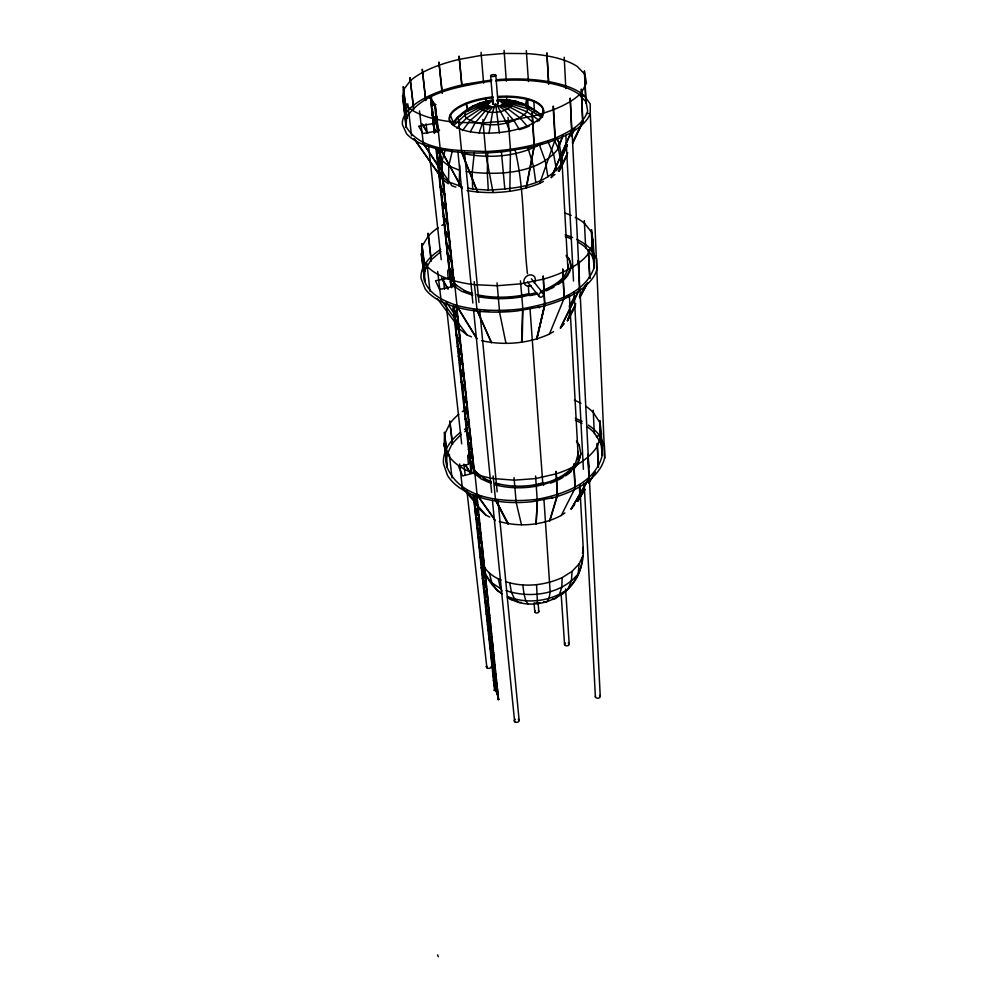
<?xml version="1.0" encoding="UTF-8"?>
<svg xmlns="http://www.w3.org/2000/svg" width="1007" height="1007" viewBox="0 0 1007 1007"><rect width="100%" height="100%" fill="white"/><g stroke="black" fill="none" stroke-linecap="round" stroke-linejoin="round"><path stroke-width="1.5" d="M510.461 150.282L509.832 191.154M462.112 186.861L448.556 181.889L448.77 165.928L452.244 151.113M476.877 310.169L491.504 342.468M477.456 192.236L461.496 151.667L477.645 192.01M522.155 342.355L522.897 309.439L520.455 280.852M441.897 170.07L442.136 160.654L445.371 149.275M582.008 558.029C581.819 593.123 536.555 616.36 507.339 597.176L511.015 599.568L515.483 600.008M559.514 595.024L562.095 594.256C576.105 582.915 584.702 565.695 583.166 547.38L579.73 484.707M439.493 154.637L439.027 170.019L441.746 176.338L448.556 181.889M582.927 555.663L579.163 563.844L572.089 571.359L562.133 577.64L561.793 587.32L559.401 594.47L555.184 598.674L552.327 599.178M537.411 499.938L536.089 524.169L537.348 499.749M487.602 151.78L487.363 173.67L488.294 190.109C513.62 188.674 545.555 186.635 561.302 163.864L561.768 157.205L558.835 142.188L556.733 138.06M572.089 571.359L571.347 581.24L567.923 589.032C550.93 601.531 527.227 604.364 507.679 596.597M495.734 80.862A91.511 34.955 -5.2 0 1 578.647 94.079L586.15 102.072L587.66 111.11C582.915 125.56 568.036 132.118 555.323 138.148C532.955 146.544 509.252 150.433 485.45 151.554C459.054 150.068 421.404 152.586 405.947 126.441L406.677 117.265C423.23 92.292 456.372 87.445 483.637 82.171A91.511 34.955 -5.2 0 1 491.164 81.277M525.881 106.05L526.497 99.907M526.158 106.075L526.711 99.844M579.163 563.844L578.156 573.977C561.239 594.394 530.211 598.85 506.03 590.568M582.499 553.46L583.166 547.38M488.974 133.503L492.524 112.23L495.532 103.759M459.104 186.232L459.784 165.463M549.545 520.971L557.211 495.293L556.116 471.314L557.513 495.28L549.847 520.921M525.944 188.372L534.314 145.688L526.397 188.133M536.593 338.918L544.586 304.857L543.239 276.245M536.693 339.334L544.863 304.806L543.239 276.17M474.322 152.523L472.182 172.7L472.661 189.052L488.294 190.109M541.993 115.931L543.264 109.826M542.232 115.981L543.453 109.813M453.137 124.704L453.792 121.683C463.51 109.536 477.884 101.946 493.229 100.02M532.413 112.872L534.163 145.864L531.897 112.86M564.94 512.915L561.214 515.483L575.299 487.791L573.814 463.912L574.972 487.753M440.072 152.107L440.928 148.306M536.832 339.283L544.825 304.731M562.686 269.133L564.147 297.569M553.51 331.643L549.419 334.072L564.361 297.732M578.735 497.282L577.036 501.234L577.741 501.385L584.929 489.503M580.812 453.188C577.351 473.907 554.253 482.328 536.177 486.205A56.77 31.821 -4.8 0 1 495.318 484.82M440.437 151.654L441.368 148.658M436.774 116.032L440.197 148.696L461.496 187.176M479.131 132.962L482.164 124.025L488.458 112.029L492.499 107.308M467.11 190.575C491.328 194.691 516.818 192.463 539.702 183.412L555.373 139.079M476.525 472.333L462.578 475.959L458.563 466.317L468.456 464.34L467.752 456.36L468.784 453.616M558.935 145.939L562.85 135.756M559.074 146.04L563.001 135.769M564.109 297.745L562.749 269.221M551.307 177.736L571.649 130.797L570.201 98.069L571.875 130.709L551.207 177.396L554.995 174.349M424.778 281.406L421.379 253.663L424.841 281.457M567.231 144.958L561.629 157.684L567.407 145.096M571.561 135.139L574.103 129.538M571.17 136.675L574.921 128.254M448.77 268.705L447.599 271.21L448.203 278.435M569.773 305.788L574.506 296.259M567.772 152.749L559.124 171.102M572.48 142.818L582.096 122.879L572.731 142.793M567.293 154.147L559.149 171.177L558.344 171.077L562.196 163.134L561.251 159.219M567.356 154.449L562.598 164.342L561.642 164.544M572.782 143.132L582.952 121.923M560.295 327.992L579.038 290.003M579.126 290.092L560.547 328.043L564.235 323.688M575.765 303.661L570.742 313.303L569.849 313.517M579.34 296.775L585.797 284.377M575.538 305.813L567.407 320.83L575.438 305.687M579.642 297.631L587.698 282.489M579.868 297.606L587.824 282.564M470.256 131.879L475.279 122.778L484.908 111.399L490.812 107.157M561.239 515.458L561.189 515.496C542.408 525.465 519.637 527.328 499.271 521.5M589.032 478.161L571.12 509.076L588.491 479.47M577.502 501.297L584.84 489.364M588.705 482.919L595.2 472.233M588.919 482.894L595.313 472.321M549.444 334.047L549.394 334.085C528.373 343.677 504.104 345.691 481.61 340.693M455.189 120.978L457.669 117.202L461.558 114.71M452.118 124.163L453.792 121.683L468.205 108.894L486.671 101.455L490.472 100.448L493.002 102.11M539.651 183.387L543.541 181.411M574.695 504.431L571.208 509.127M462.553 130.545L469.879 120.79L482.101 110.392L490.157 106.415M508.183 523.564L495.608 499.787M497.181 101.669L498.83 99.58C515.018 99.013 531.507 105.143 542.635 117.013M456.926 128.267L466.329 118.222L480.226 109.083L488.571 106.176M461.256 434.332L452.231 443.609L446.856 454.862L446.667 466.354C460.501 500.58 505.539 502.883 537.172 499.321C563.039 494.45 595.666 483.549 602.413 454.698L600.952 443.294L594.357 432.897A78.42 43.981 -4.8 0 0 586.968 426.565M575.098 577.628L577.25 575.412M477.167 494.953L494.613 519.285M476.865 105.471L478.917 103.457L486.671 101.455L489.629 102.223A7.842 2.945 -5.3 0 1 493.015 101.166M453.905 125.22L464.831 115.239L479.42 107.548L488.206 105.483M598.183 467.034L597.252 443.319L598.46 466.996M588.957 478.098L587.899 454.308L589.221 478.048M537.209 499.938L535.586 476.034M601.166 431.902L602.4 455.315M600.676 443.936L599.782 420.485L600.94 443.898M440.99 251.498L430.971 260.02L424.891 270.266L424.413 280.638C429.334 294.686 443.81 300.929 456.838 305.436C478.287 311.1 500.655 311.453 522.595 308.759C549.18 303.346 584.45 296.058 594.357 267.044L592.859 256.772L585.759 247.546A85.57 39.625 -5.1 0 0 577.779 241.995M593.224 410.214L594.319 433.727M474.687 471.377L477.129 495.016L481.245 496.161M468.469 109.511L472.787 105.962L483.486 102.764L489.515 103.268M459.695 463.975L462.301 487.514M444.389 432.343L446.982 455.592M444.477 432.444L447.246 455.554M449.688 421.241L452.344 444.351M578.308 260.31L579.466 288.669M588.453 250.277L589.938 278.435M594.054 267.824L593.022 239.716M591.361 229.697L592.557 257.565M463.321 153.53C489.465 158.968 518.605 156.727 542.056 143.346M454.006 277.919L457.065 306.216M437.667 271.475L441.028 299.696M426.892 263.356L430.002 291.136M421.845 243.618L425.306 271.072M489.654 102.286L488.521 103.016A7.842 2.945 -5.3 0 0 492.083 106.704A7.842 2.945 -5.3 0 0 502.556 104.527A7.842 2.945 -5.3 0 0 498.969 100.838L497.03 100.75M464.793 431.713L467.324 430.127M553.409 106.314L555.323 139.029M582.55 121.532L581.354 89.057L582.864 121.495M584.45 71.119L586.137 102.941M462.062 188.674L440.361 148.57M482.894 119.581L485.676 152.472M565.72 296.977L568.288 295.466M458.475 119.141L461.483 150.345M564.222 57.223L565.821 88.629M548.714 84.009L546.877 52.842L548.664 83.908M504.104 50.426L506.307 81.24M407.759 103.784L411.561 135.895M402.586 95.64L406.413 127.36M500.403 101.103L502.833 99.769L516.629 101.392L521.764 104.388M459.016 56.304L461.949 86.262L459.217 56.354M407.143 118.184L403.228 86.778M422.172 69.42L425.873 100.448M422.437 69.458L425.571 100.486M409.937 77.778L413.839 109.033M442.048 93.034L438.914 62.119L442.35 92.996M410.176 77.829L413.537 109.083M591.575 229.76L592.896 257.578M541.879 291.401C553.988 287.02 568.049 279.908 570.805 266.1L569.156 258.749L566.224 255.363M562.133 577.64C544.56 585.495 523.892 587.748 505.476 581.568M481.056 52.339L483.612 83.178M500.945 102.072L506.37 100.373L522.079 103.268L538.619 112.822L541.162 117.001L527.567 108.68L511.984 104.149L503.009 103.935M497.043 282.841L499.522 311.377M580.573 493.203L579.755 493.417L579.478 487.866M542.597 482.831L543.591 484.959L542.597 482.831L535.586 484.669A54.063 30.298 -4.8 0 1 495.356 482.97M537.046 484.984L549.23 481.787A54.038 30.311 -4.8 0 0 575.928 461.961L578.131 453.943L577.628 451.337M569.106 306.115L569.899 305.927M528.801 294.485L536.026 292.798M537.373 293.188L521.702 296.864A61.943 28.674 -5.1 0 1 478.212 296.637M531.344 295.429L535.9 294.359M587.899 250.328L591.008 249.61L591.046 250.403M541.464 499.019L537.222 500.001L537.172 499.321M456.863 285.485L439.543 289.5L435.54 280.726L448.203 278.398M498.578 699.525L476.777 494.664M496.061 681.273C487.564 651.529 499.182 700.545 495.708 673.406M496.892 689.002L493.48 679.863L497.37 688.889M496.929 689.354L493.518 680.228L497.408 689.254M495.092 690.412L479.747 548.085M494.085 662.682C485.5 633.214 497.294 681.84 493.694 654.487M495.079 672.021C486.545 642.39 498.226 691.243 494.714 664.066M493.015 652.687L489.566 643.637L493.493 652.574M493.052 653.052L492.662 644.782M488.559 634.309C500.454 664.016 481.27 613.817 491.97 642.957M486.255 613.905L490.434 623.837M486.482 614.194L490.396 623.459L486.872 614.106M489.553 615.541L485.563 606.705L489.1 616.045M487.174 617.807L494.978 690.097M487.489 624.504C499.447 654.16 480.175 604.062 490.925 633.113M485.613 607.095L489.591 615.932L488.659 607.183M485.361 576.193L481.321 567.47L484.896 576.709L481.371 567.872M479.508 526.17L476.437 517.409L480.062 526.497L475.971 517.938L473.567 495.671L476.563 502.82M477.759 535.258L482.001 544.598L478.388 535.447M481.031 535.586L476.953 527.001L481.082 536.001L477.507 527.316L476.651 519.335M477.683 504.142L478.375 510.625M478.338 515.269L474.75 506.659L478.866 515.169L479.382 520.078M478.388 515.71L474.8 507.087L478.904 515.597M435.528 123.156L418.66 126.165L422.864 133.541L439.493 130.558L435.528 123.156L433.853 123.509L433.513 120.425M580.901 96.483L584.236 95.778M524.068 309.275L526.888 308.683M529.707 308.092L532.527 307.5M474.133 495.998L476.613 503.261M483.096 554.97L479.042 546.31L482.63 555.486L479.08 546.725M468.456 449.323L472.359 458.298M472.812 458.361L469.111 449.5M471.276 449.097L467.626 440.739L471.817 448.996L474.36 472.912M471.326 449.563L467.676 441.192L471.868 449.449M472.761 457.908L468.696 449.588M466.656 85.331L468.393 84.978L467.324 83.858M470.168 438.725L466.505 430.404L470.71 438.611M470.219 439.19L466.556 430.87L470.76 439.077M467.613 414.808L464.479 406.476L468.205 415.174L463.988 407.067M465.284 419.038L468.884 425.81M466.291 402.397L462.603 394.24L466.833 402.284L467.663 415.274M466.342 402.876L462.654 394.719L466.896 402.775M463.233 368.386L462.779 364.156L459.054 356.176M462.351 364.547L458.374 356.012M458.424 356.516L462.83 364.66L458.663 356.251M457.442 346.584L461.181 354.527L457.392 346.093L461.684 353.91L462.339 359.99M459.091 329.516L454.774 321.812L458.575 330.145L458.638 325.299M463.686 372.703L463.648 377.625L459.935 369.582M455.856 312.976L453.402 309.212L457.165 316.966M456.423 313.756L453.351 308.696L457.682 316.336L458.185 321.069M534.39 603.231L539.664 602.677M458.575 330.145L455.391 322.215M450.041 250.24L446.227 242.863L450.632 250.139L451.161 255.048M450.104 250.793L446.29 243.417L450.695 250.693M447.259 253.273L451.325 261.216M447.309 253.814L448.027 253.953C455.995 268.869 448.656 259.252 447.964 253.412M447.561 255.149L441.305 191.645M448.002 259.214L449.537 268L452.709 274.269M447.184 223.416L443.344 216.203L447.775 223.315L448.165 226.94M447.246 223.982L443.407 216.757L447.838 223.881M440.839 187.34L444.691 194.389L440.839 187.34L439.367 173.708M444.024 193.91L440.185 186.874L444.628 193.81L445.157 198.706M439.153 171.681L443.017 178.617L439.153 171.681L437.567 156.979L440.802 162.693M501.599 102.689L509.19 101.355L511.103 102.638L525.818 105.76L527.567 108.68L527.177 111.865C512.248 126.618 484.229 128.682 466.329 118.222L464.831 115.239L465.486 112.054L479.735 105.911L488.345 104.741M435.867 148.004L436.9 156.5L440.726 162.089M430.933 102.047L433.879 128.644L436.056 131.2M442.539 174.186L442.476 179.322L438.611 172.373M436.295 121.495L436.925 121.394L432.406 114.924L436.925 121.394M436.358 122.111L436.988 122.011L432.469 115.541L436.358 122.111L436.434 116.825M434.672 106.276L430.769 99.806L431.097 97.956L432.041 105.748M430.606 98.283L431.223 98.183L430.467 98.069M431.676 108.429L430.732 99.189M430.694 99.189L434.609 105.647L434.483 104.552L435.251 104.678L434.483 104.552L435.251 104.678L438.121 131.665M486.18 101.531L492.775 100.511M474.196 281.658L477.041 310.257M428.051 233.41L431.109 260.889M584.312 220.621L585.722 248.49M526.309 50.614L528.448 81.542M447.637 278.498L449.625 278.272M433.098 124.73L434.08 124.654M502.493 311.163L508.699 310.672M518.001 309.942L521.097 309.703M503.324 103.205L511.103 102.638L511.745 105.785C503.928 113.325 489.553 114.383 480.226 109.083L479.42 107.548L481.119 104.287L488.319 104.023M586.414 113.59L590.266 113.338L590.203 103.822L583.833 95.25A94.683 36.164 -5.2 0 0 496.627 79.691M496.791 100.159L509.844 100.222M576.583 459.582L579.315 459.456M402.536 95.564L406.098 127.411M419.478 110.908L423.292 143.208M467.752 456.36L470.433 456.297M521.5 602.387L518.945 602.438L514.665 599.127L511.518 592.544L509.756 583.091M543.566 601.934L546.788 601.884L549.042 598.435L550.149 591.738L543.893 498.578M444.251 443.747L446.781 467.084M514.023 477.608L516.1 501.536M484.405 310.647L488.899 310.873M498.83 99.58L502.166 99.857M501.423 104.501L511.745 105.785L527.177 111.865L539.475 120.651M567.407 320.654L570.352 311.943L569.421 307.576M466.329 171.517C496.275 175.545 538.254 174.563 558.356 148.532L558.835 142.188L557.4 139.86M473.831 309.64L476.903 310.269M403.354 86.665L406.828 118.222M468.142 188.12L472.661 189.052M501.486 105.231L510.411 107.434L524.66 115.075L533.798 123.106M510.499 150.37L508.057 117.353M455.856 187.126L451.879 185.779L423.154 143.246M529.468 107.963L533.307 109.297L535.271 111.437M472.724 295.24L461.823 291.375L453.943 286.164M483.712 568.25L480.868 558.029C482.592 568.64 491.492 576.457 501.196 580.045M449.336 454.409L452.005 477.872M459.003 170.045L448.77 165.928L442.136 160.654L440.021 155.846M501.096 106.087L508.069 108.983L520.166 118.096L527.001 125.963M459.746 329.188L467.261 335.079L471.477 336.854M491.089 483.36L481.22 478.967L473.882 473.026M478.791 508.522L485.802 515.081L489.704 517.082M448.354 183.727L443.974 180.605M502.216 593.79C492.587 587.723 485.45 577.225 483.41 566.01M502.002 590.933L500.555 588.604L491.92 582.94L486.192 575.991M502.317 593.903L497.168 590.517L491.92 582.94L489.364 573.184M496.703 104.577L504.859 110.317L513.985 120.702L519.209 129.299M492.045 584.274L494.462 586.011M527.127 147.211L528.423 148.558L528.348 147.614M537.058 603.18L537.499 603.646L536.567 584.765M566.261 256.156L569.194 259.554A61.918 28.687 -5.1 0 1 570.856 266.905M462.175 487.539L485.802 515.081M493.078 192.488L485.525 152.498M466.317 490.359L474.133 499.673M531.406 278.838L543.05 293.226A2.555 2.127 -41.7 0 1 541.3 297.115A2.555 2.127 -41.7 0 1 538.959 294.258A2.555 2.127 -41.7 0 1 543.05 293.226M527.53 282.023L539.11 296.448M538.166 306.304L539.374 307.84L539.324 307.022M440.084 175.684L442.023 178.138M491.202 666.533A2.366 1.586 -6.3 0 1 489.603 668.245A2.366 1.586 -6.3 0 1 486.885 667.779L466.896 490.661M518.278 719.237A2.467 1.724 -5.5 0 1 518.328 721.83A2.467 1.724 -5.5 0 1 514.653 721.704L492.398 500.227M441.796 300.942L467.261 335.079M437.479 298.827L455.076 322.416M521.626 342.103L522.595 308.759M498.276 107.56L506.534 122.728L509.618 131.351M505.955 343.286L499.384 311.415M527.995 603.835L525.83 600.839L524.055 594.457L522.822 585.054M476.991 494.89L495.368 520.657M576.482 441.179L579.214 445.006L580.85 453.867L578.547 462.289A56.744 31.834 -4.8 0 1 573.537 469.249M577.426 443.13L579.252 445.673M451.123 278.184L452.697 280.424M454.233 282.615L455.73 284.742L464.101 290.28A58.985 27.302 -5.1 0 0 472.56 293.515M452.785 281.23L451.212 278.989L450.859 275.15M454.321 283.408L455.819 285.547M414.28 138.916L438.372 173.342M414.104 138.84L438.221 173.305M446.29 302.075L453.389 312.409M457.505 325.865L455.894 322.215M551.358 496.715L552.491 498.427L552.453 497.748M423.066 143.044L437.617 165.299M465.637 465.196L470.584 473.051M465.461 465.259L470.483 473.189M521.462 524.723L515.974 501.574M456.914 306.103L476.966 338.616M456.888 306.128L476.789 338.717M431.323 99.076L435.238 105.546L435.112 104.451M431.386 99.706L433.904 103.343M441.683 278.146L448.102 288.833M441.481 278.196L447.989 288.959M474.083 469.124L475.505 471.515L483.297 477.796A54.063 30.298 -4.8 0 0 491.114 481.535M472.698 467.349L471.213 464.831L470.835 460.803M474.159 469.791L475.581 472.182A54.038 30.311 -4.8 0 0 480.817 476.815M434.558 129.135L436.119 131.804M433.879 128.644L435.439 131.313M435.502 131.917L433.954 129.248L434.244 132.974M422.99 125.032L427.66 133.05M436.9 149.086L439.241 153.089M422.097 123.811L427.534 133.163M436.006 147.878L439.895 154.549M476.663 504.847L475.115 500.831M436.9 156.5L440.764 163.335M440.827 163.94L436.962 157.092L441.846 202.344L445.686 209.481M439.216 172.26L443.08 179.208M442.388 201.664L445.585 207.606M442.451 202.231L445.648 208.185M441.796 201.778L445.635 208.902M448.669 236.418L444.893 230.439L448.707 237.753M445.535 230.893L448.719 236.985M444.956 230.993L448.77 238.307M486.23 666.521L486.885 667.779M514.653 721.704L514.225 720.874A2.467 1.724 -5.5 0 1 515.294 719.262M447.498 253.5L451.778 260.851L452.181 264.677M452.697 275.087L448.908 267.572L453.276 274.987L452.647 269.02M448.958 268.114L452.76 275.628M453.502 286.403L450.406 281.457L452.923 286.517M452.923 285.673L450.456 281.985L452.357 285.787M553.888 139.318L558.356 148.532L561.302 163.864M459.847 341.235L456.171 334.777L459.909 342.657M459.909 341.738L456.221 335.281L459.96 343.16M460.426 368.977L464.151 377.021L459.884 369.091M464.202 377.512L460.489 369.468L455.554 323.776M464.882 388.387L461.244 381.741L464.944 389.835M464.932 388.866L461.294 382.219L464.995 390.326M468.834 425.344L465.234 418.56L468.947 427.308M477.154 310.194L491.328 342.758M547.758 141.144L553.762 154.965L556.607 170.611M468.507 449.777L472.396 458.751M469.904 461.772L474.058 470.118L470.42 461.659L464.68 408.389M527.655 146.959L533.521 166.293L535.8 182.468M474.083 495.57L477.091 502.72M480.729 557.249L484.279 566.047L480.238 557.362M486.519 587.031L482.491 578.282L486.016 587.144M485.978 586.741L482.454 577.88L486.469 586.64L481.661 541.451M487.048 596.874L483.549 587.987L487.552 596.761L486.658 588.428M487.098 597.264L483.587 588.378L487.589 597.164L488.471 605.408M488.118 605.509L484.619 597.982L488.118 606.894M488.156 605.912L484.669 598.359L487.665 606.013M437.604 954.9L438.272 956.65M450.28 114.823L453.591 123.559M539.513 145.134L545.316 161.032L547.921 176.968M484.128 569.534L484.959 572.114M514.816 148.948C524.911 189.681 522.734 232.227 527.441 273.703M466.165 103.444L467.802 109.411M466.077 103.469L467.903 110.971M498.339 579.025L500.555 588.604M496.174 107.887L499.384 132.962M485.752 98.258L486.356 102.815M485.563 98.736L485.978 101.858L485.55 98.724M444.263 443.785L447.045 467.047M421.744 243.581L425.03 271.122M428.227 233.46L431.386 260.851M449.94 421.253L452.596 444.314M426.112 123.886L427.157 133.251M428.541 145.738L441.217 259.68M443.294 278.398L444.515 289.324M446.076 303.371L461.684 443.848M463.937 464.139L465.158 475.052M471.112 463.812L471.465 472.182M432.368 108.769L434.886 132.081M436.597 147.979L437.504 156.387M449.701 269.448L451.665 287.738M453.603 305.7L453.968 309.111M454.421 313.303L455.328 321.711M460.652 370.991L464.529 406.954M470.571 463.056L471.679 473.24M477.658 528.662L479.584 546.612M431.525 101.946L432.016 106.566M432.519 111.185L433.023 115.805M436.484 147.891L437.151 154.084M437.479 157.18L438.146 163.373M438.486 166.47L438.989 171.114M439.48 175.759L440.147 181.952M440.487 185.049L440.827 188.145M441.494 194.338L442.161 200.531M442.488 203.628L443.156 209.821M443.495 212.918L443.999 217.55M444.666 223.743L445.17 228.388M445.497 231.484L446.164 237.677M446.504 240.774L447.171 246.967M447.498 250.063L447.838 253.16M448.455 258.849L449.109 265.017M449.777 271.185L450.28 275.805M450.607 278.876L451.111 283.508M453.603 306.606L454.107 311.239M454.598 315.858L455.265 322.013M455.592 325.097L456.259 331.265M456.599 334.337L457.254 340.504M457.593 343.588L458.097 348.208M458.588 352.828L459.179 358.253M459.595 362.155L460.262 368.373M460.602 371.482L461.269 377.701M461.609 380.81L462.276 387.028M462.616 390.137L463.283 396.355M463.623 399.464L464.29 405.683M464.63 408.792L465.297 415.01M465.637 418.119L466.304 424.337M466.644 427.446L467.147 432.116M467.651 436.774L468.318 442.992M468.658 446.101L469.249 451.589M469.501 453.956L470.319 461.496M473.957 495.217L474.284 498.289M474.612 501.36L475.279 507.503M475.606 510.587L480.364 554.656M480.704 557.777L481.371 563.996M481.711 567.105L484.229 590.454M484.732 595.124L487.036 616.473M441.897 203.729L450.935 286.378M453.037 306.72L459.003 360.984M459.041 362.268L471.1 472.9M473.366 494.664L494.626 690.512M439.908 148.419L440.235 151.478M440.399 153.001L454.61 286.542M456.775 306.795L474.448 472.875M435.465 107.699L436.107 113.778M437.617 127.876L437.919 130.797M439.782 148.243L440.097 151.251M440.575 155.758L441.053 160.239M441.595 165.312L442.073 169.742M443.546 183.589L444.163 189.429M445.623 203.036L446.076 207.354M446.617 212.464L447.121 217.109M448.656 231.522L449.135 236.116M449.525 239.691L450.154 245.658M453.502 277.013L454.132 282.98M456.599 306.153L457.216 311.969M459.645 334.727L460.312 340.983M460.69 344.608L461.193 349.253M464.529 380.57L465.335 388.211M465.712 391.723L466.354 397.765M468.67 419.504L469.287 425.281M469.64 428.617L471.364 444.742M476.689 494.789L477.519 502.581M479.697 523.074L480.389 529.518M480.717 532.552L481.371 538.732M489.742 617.367L491.454 633.39M491.743 636.097L492.499 643.221M496.703 682.708L498.465 699.21M434.621 104.778L437.466 132.181M439.165 148.356L454.031 286.655M456.033 305.348L473.97 473.441M476.16 494.89L498.113 699.638M501.335 151.075L504.847 189.303M432.003 111.513L432.481 116.132M432.972 120.752L433.463 125.371M433.954 129.991L434.269 133.075M457.87 151.277L472.887 303.057M473.517 309.325L491.63 492.41M493.153 475.971L495.507 499.85M464.504 152.158L478.954 302.427M479.71 310.257L497.168 491.831M497.924 499.661L519.134 720.37M490.661 75.827L492.977 104.023M534.075 603.143L534.793 611.878M495.822 75.336A2.593 0.931 -5.3 0 1 491.995 76.494A2.593 0.931 -5.3 0 1 491.907 74.87A2.593 0.931 -5.3 0 1 495.822 75.336L498.087 103.545M538.116 602.778L538.821 611.501M529.833 295.781L528.751 293.679L521.072 295.479A58.985 27.302 -5.1 0 1 477.016 294.686M528.36 286.126L528.927 293.906M529.946 307.966L542.76 483.083M527.605 98.636L528.134 106.478M561.176 594.382L564.575 644.593M533.798 101.04L534.516 112.016M565.619 589.045L569.194 643.964M553.12 106.289L554.995 139.079M561.768 157.205L567.872 268.466M569.333 295.101L578.27 458.059M565.846 135.102L573.512 281.003M574.091 291.992L583.418 469.275M584.161 483.398L595.389 696.768M572.052 131.288L579.403 278.801M579.956 289.789L588.805 467.122M589.347 478.111L600.235 696.24M578.345 260.247L579.768 288.619M588.378 250.227L589.649 278.473M596.371 436.698L599.203 435.288L599.228 435.955M584.438 71.145L585.822 102.978M604.703 458.286L590.266 113.338A94.683 36.164 -5.2 0 1 529.946 147.349L504.734 151.516A94.683 36.164 -5.2 0 1 406.526 133.704L402.422 124.616A94.683 36.164 -5.2 0 1 465.863 84.085L488.823 80.434A94.683 36.164 -5.2 0 1 491.92 80.107M593.136 239.754L594.344 267.786M601.116 431.852L602.136 455.353M506.634 96.483L506.685 99.555M497.873 103.192A2.568 0.969 -5.3 0 1 496.829 104.501A2.568 0.969 -5.3 0 1 493.506 104.514A2.568 0.969 -5.3 0 1 493.745 103.218M531.041 285.686A6.193 5.211 -42.1 0 1 523.829 281.268A6.193 5.211 -42.1 0 1 531.469 274.911A6.193 5.211 -42.1 0 1 534.289 282.98M538.279 610.708A2.027 1.297 -4.5 0 1 538.242 612.508A2.027 1.297 -4.5 0 1 535.46 612.697A2.027 1.297 -4.5 0 1 535.246 610.909M486.494 667.024A2.366 1.586 -6.3 0 1 486.733 666.206M568.275 642.982A2.341 1.548 -3.5 0 1 568.64 645.235A2.341 1.548 -3.5 0 1 565.204 645.399A2.341 1.548 -3.5 0 1 565.431 643.121M599.757 695.447A2.442 1.687 -2.2 0 1 599.606 697.612A2.442 1.687 -2.2 0 1 596.484 697.952A2.442 1.687 -2.2 0 1 595.552 695.9M543.541 113.124A47.279 18.063 -5.2 0 1 537.172 121.57M529.468 125.963A47.279 18.063 -5.2 0 1 519.398 129.639M449.915 121.822A47.279 18.063 -5.2 0 1 493.216 97.742M497.71 97.352A47.279 18.063 -5.2 0 1 543.642 111.928M440.688 249.409A88.528 40.997 -5.1 0 0 421.077 278.511L425.13 288.858A88.528 40.997 -5.1 0 0 517.321 310.936L540.809 306.757A88.528 40.997 -5.1 0 0 596.811 269.612L596.673 258.849L590.631 248.993A88.528 40.997 -5.1 0 0 576.747 239.364M565.116 234.832A88.528 40.997 -5.1 0 1 572.631 237.526M438.158 227.72A86.501 38.958 -5.1 0 0 428.214 236.179L422.034 246.274L421.518 256.483L426.905 266.087A86.501 38.958 -5.1 0 0 474.41 284.666L497.143 285.736L520.682 283.848L543.201 279.178A86.501 38.958 -5.1 0 0 588.843 253.059L593.312 242.611L591.814 232.516L584.639 223.466A86.501 38.958 -5.1 0 0 575.249 217.336M441.783 225.417A86.501 38.958 -5.1 0 1 444.213 224.007M565.531 213.257A86.501 38.958 -5.1 0 1 571.158 215.422M570.717 268.164A61.918 28.687 -5.1 0 1 568.98 273.3M568.263 274.559A61.918 28.687 -5.1 0 1 557.991 284.591M553.938 287.071A61.918 28.687 -5.1 0 1 551.005 288.631M549.772 289.223A61.918 28.687 -5.1 0 1 545.895 290.947M565.355 236.582A85.57 39.625 -5.1 0 1 571.057 238.747M567.747 264.174A58.96 27.315 -5.1 0 1 540.595 291.262M521.135 296.297A58.96 27.315 -5.1 0 1 518.315 296.725M512.55 297.417A58.96 27.315 -5.1 0 1 508.208 297.757M484.015 296.813A58.96 27.315 -5.1 0 1 481.17 296.348M468.192 292.81A58.96 27.315 -5.1 0 1 464.189 291.086M458.852 414.267A79.201 43.578 -4.8 0 0 449.902 423.532L444.465 434.697L444.238 446.076L449.399 456.901A79.201 43.578 -4.8 0 0 493.304 478.526L514.111 480.175L535.586 478.589L556.091 473.856A79.201 43.578 -4.8 0 0 597.541 445.786L601.544 434.231L600.071 422.927L593.413 412.631A79.201 43.578 -4.8 0 0 585.961 406.375M462.326 411.611A79.201 43.578 -4.8 0 1 464.756 409.95M574.38 400.169A79.201 43.578 -4.8 0 1 580.951 403.316M534.226 485.588A54.038 30.311 -4.8 0 1 529.921 486.192M524.093 486.696A54.038 30.311 -4.8 0 1 512.588 486.645M499.61 484.745A54.038 30.311 -4.8 0 1 495.419 483.637M491.177 482.215A54.038 30.311 -4.8 0 1 488.408 481.069M485.789 479.81A54.038 30.311 -4.8 0 1 483.373 478.476M571.435 471.301A56.744 31.834 -4.8 0 1 565.556 475.833M562.888 477.482A56.744 31.834 -4.8 0 1 557.702 480.213M554.895 481.459A56.744 31.834 -4.8 0 1 550.527 483.146M575.488 420.271A78.42 43.981 -4.8 0 1 581.996 423.469M460.702 432.179A81.126 45.504 -4.8 0 0 443.533 463.912L447.511 475.442A81.126 45.504 -4.8 0 0 532.388 501.624L553.8 497.483A81.126 45.504 -4.8 0 0 604.678 457.606L604.464 445.66L598.85 434.596A81.126 45.504 -4.8 0 0 588.352 425.105M464.441 429.473A81.126 45.504 -4.8 0 1 466.795 427.937M575.249 418.308A81.126 45.504 -4.8 0 1 582.184 421.467M497.634 96.458A47.291 18.05 -5.2 0 1 539.324 118.826A47.291 18.05 -5.2 0 1 461.621 129.576L454.522 126.202A47.291 18.05 -5.2 0 1 493.14 96.848M403.417 89.85L402.636 98.787L408.162 107.094A92.581 34.011 -5.3 0 0 458.613 122.451L482.945 122.93L508.208 120.802L532.413 116.22A92.581 34.011 -5.3 0 0 581.593 92.367L586.464 83.115L584.941 74.329L577.363 66.575A92.581 34.011 -5.3 0 0 526.674 53.585L504.293 53.409L481.346 55.385L459.192 59.4A92.581 34.011 -5.3 0 0 410.239 80.9L403.417 89.85M494.21 690.261L495.406 690.248L494.21 690.261M497.71 699.336L498.893 699.399L497.71 699.336M431.638 98.044L430.052 98.208L431.638 98.044M435.679 104.552L434.067 104.678L435.679 104.552M508.019 523.93L495.331 499.762L508.032 523.904M494.777 687.403L498.175 696.554L494.777 687.403M490.082 643.901L493.531 652.951L490.082 643.901M480.691 556.846L484.241 565.644L480.691 556.846M482.454 548.022L481.812 547.821L482.454 548.022M470.382 461.219L474.02 469.665L470.382 461.219M473.353 462.503L472.686 462.326L473.353 462.503"/></g></svg>
